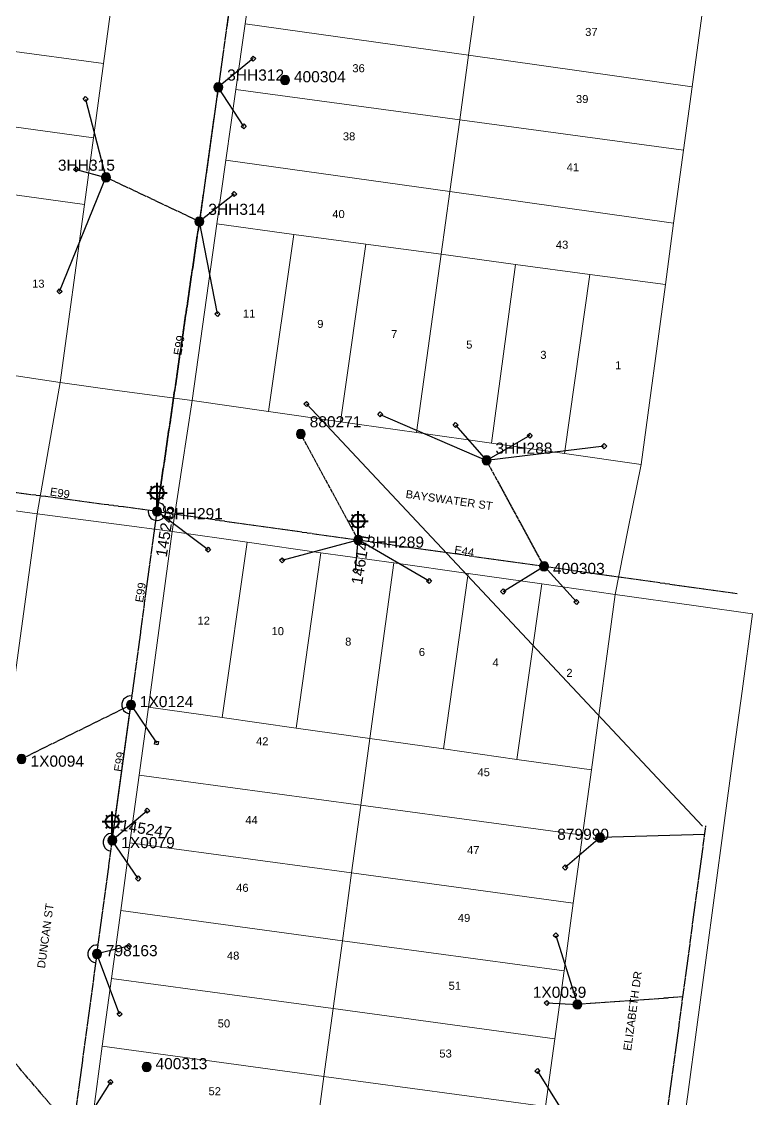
# Model space of a CAD drawing. Header units: metres. Extents: x 285484 to 287894, y 6116737 to 6119204.
# Drawn here: x 287724.8 to 287889.1, y 6117978.8 to 6118221.2 of the extents above; entities that cross this region are included whole.
import ezdxf
from ezdxf.enums import TextEntityAlignment as Align

# ---------------------------------------------------------------- set-up
doc = ezdxf.new("R2010")
doc.units = ezdxf.units.M
doc.linetypes.add('Cable Exist OH', pattern=[1, 1, 0])
doc.layers.get('0').update_dxf_attribs({"color": 6})
doc.layers.add('Cadastre Land Parcels_SP_EXT', color=7, linetype='Continuous', lineweight=5)
doc.layers.add('Cadastre Roads_SP_EXT', color=7, linetype='Continuous', lineweight=5)
for name, color, linetype in [('Equip_SP_SL_EXT', 7, 'Continuous'), ('Mains_HV_EXT', 7, 'Continuous'), ('Mains_LV_EXT', 7, 'Continuous'), ('Mains_SL_EXT', 7, 'Continuous'), ('Services_SP_EXT', 7, 'Continuous'), ('SupportsOH_SP_TR_HV_LV_SL_EXT', 7, 'Continuous')]:
    doc.layers.add(name, color=color, linetype=linetype)
doc.styles.add('iecARIAL', font='arial.ttf', dxfattribs={"height": 2})
doc.styles.add('POLE_LABEL', font='arial.ttf')
doc.styles.get("Standard").update_dxf_attribs({"font": 'arial.ttf'})

# ---------------------------------------------------------------- blocks, each defined once
blk = doc.blocks.new('SL_LANTERN_EXT')
at = {"lineweight": 40}
for p, q in [((-1.46, 5.68), (-1.06, 5.28)), ((0, 1.97), (0, 6.47)), ((1.46, 5.68), (1.06, 5.28)), ((-2.25, 4.22), (2.25, 4.22)), ((-1.46, 2.76), (-1.06, 3.16)), ((0, 0), (0, 2.72)), ((1.46, 2.76), (1.06, 3.16))]:
    blk.add_line(p, q, dxfattribs=at)
blk.add_circle((0, 4.22), 1.5, dxfattribs=at)
at = {"style": 'iecARIAL', "flags": 8}
blk.add_attdef('ASSET_NUM', (1.5, 1.5), '', height=2.5, dxfattribs=at)
for tag, p, height, flags in [('OPERATING_VOLTAGE', (0.98, -1.65), 0.2, 9), ('ORIENTATION', (0.98, -1.85), 0.2, 9), ('OWNED_BY', (0.98, -2.05), 0.2, 9), ('STATE', (0.98, -2.25), 0.2, 9), ('CONSTRUCTED_VOLTAGE', (0.98, -0.65), 0.2, 9), ('CONTROL_TYPE', (0.98, -0.85), 0.2, 9), ('LANTERN_PURPOSE', (0.98, -1.05), 0.2, 9), ('LANTERN_TYPE', (0.98, -1.25), 0.2, 9), ('NO_PHASES', (0.98, -1.45), 0.2, 9), ('USAGE', (0.98, -2.45), 0.2, 9), ('LNUMBER', (2.18, -3.25), 2.5, 8), ('CEXIST', (0.98, -2.65), 0.2, 9), ('CNEW', (0.98, -2.85), 0.2, 9), ('CNUMBER', (0.98, -3.05), 0.2, 9), ('CREMOVE', (0.98, -3.25), 0.2, 9), ('CREPLACE', (0.98, -3.45), 0.2, 9), ('LKINGHEIGHT', (0.98, -3.65), 0.2, 9), ('LBRACKET', (0.98, -3.85), 0.2, 9), ('LBRACKETVOCAB', (0.98, -4.05), 0.2, 9), ('LCATEGORY', (0.98, -4.25), 0.2, 9), ('LCHARGE1', (0.98, -4.45), 0.2, 9), ('LCHARGE1PERCENT', (0.98, -4.65), 0.2, 9), ('LCHARGE2', (0.98, -4.85), 0.2, 9), ('LCHARGE2PERCENT', (0.98, -5.05), 0.2, 9), ('LCHARGE3', (0.98, -5.25), 0.2, 9), ('LCHARGE3PERCENT', (0.98, -5.45), 0.2, 9), ('LEXIST', (0.98, -5.65), 0.2, 9), ('LLAMP', (0.98, -5.85), 0.2, 9), ('LLAMPVOCAB', (0.98, -6.05), 0.2, 9), ('LMAST', (0.98, -6.25), 0.2, 9), ('LMASTVOCAB', (0.98, -6.45), 0.2, 9), ('LNEW', (0.98, -6.65), 0.2, 9), ('LANTNUMBER', (0.98, -6.85), 0.2, 9), ('LOUTREACH', (0.98, -7.25), 0.2, 9), ('LOUTREACHVOCAB', (0.98, -7.45), 0.2, 9), ('STREETNAME', (0.98, -9.25), 0.2, 9), ('SUBURB', (0.98, -9.45), 0.2, 1), ('LRATECODE', (0.98, -7.65), 0.2, 9), ('LREMOVE', (0.98, -7.85), 0.2, 9), ('LREPLACE', (0.98, -8.05), 0.2, 9), ('LTYPE', (0.98, -8.25), 0.2, 9), ('LTYPEVOCAB', (0.98, -8.45), 0.2, 9), ('LEGEND', (0.98, -8.65), 0.2, 9), ('LOCATION', (0.98, -8.85), 0.2, 9), ('NOTES', (0.98, -9.05), 0.2, 9)]:
    blk.add_attdef(tag, p, '', height=height, dxfattribs=dict(flags=flags))
blk = doc.blocks.new('CCP_EXT')
at = {"flags": 9}
blk.add_attdef('NOTES', text='', height=0.2, dxfattribs=at).set_placement((0, -2), align=Align.MIDDLE_LEFT)
blk.add_wipeout([(0, 0.57), (0.57, 0), (0, -0.57), (-0.57, 0)])
blk.add_lwpolyline([(-0.57, 0), (0, 0.57), (0.57, 0), (0, -0.57), (-0.57, 0)])
at = {"flags": 1}
blk.add_attdef('Z', (0, 0), '', height=0.2, dxfattribs=at)
at = {"flags": 9}
for tag, p in [('CCP_TYPE', (0, 0)), ('CONSTRUCTED_VOLTAGE', (0, -0.2)), ('OPERATING_VOLTAGE', (0, -0.6)), ('ORIENTATION', (0, -0.8)), ('OWNED_BY', (0, -1)), ('STATE', (0, -1.8)), ('NO_PHASES', (0, -0.4)), ('USAGE', (0, -1.2)), ('LEGEND', (0, -1.4)), ('LIFE_SUPPORT', (0, -1.6))]:
    blk.add_attdef(tag, text='', height=0.2, dxfattribs=at).set_placement(p, align=Align.MIDDLE_LEFT)
blk = doc.blocks.new('POLE_EXT')
blk.add_hatch(color=256).paths.add_polyline_path([(-1, 0, 1), (1, 0, 1)])
blk.add_lwpolyline([(-1, 0, 1), (1, 0, 1)], format="xyb", close=True)
for tag, height, flags, p in [('pNumber', 2.5, 8, (-17.84, 2.07)), ('OWNED_BY', 0.2, 9, (1.35, -0.4)), ('SPECIAL_USE', 0.2, 9, (1.35, -0.8)), ('STATE', 0.2, 9, (1.35, -1)), ('cLV', 0.2, 9, (1.35, -1.4)), ('hDepth', 0.2, 9, (1.35, -1.6)), ('hDia', 0.2, 9, (1.35, -1.8)), ('cHV', 0.2, 9, (1.35, -2)), ('PARENT', 0.2, 9, (1.35, -0.6)), ('USAGE', 0.2, 9, (1.35, -1.2)), ('LBRACKET', 0.2, 9, (1.35, -2.2)), ('LExisting', 0.2, 9, (1.35, -2.4)), ('cLinedev', 0.2, 9, (1.35, -3.4)), ('pExisting', 0.2, 9, (1.35, -3.8)), ('pFooting', 0.2, 9, (1.35, -4.4)), ('pNew', 0.2, 9, (1.35, -4.6)), ('LANTNUMBER', 0.2, 9, (1.35, -2.6)), ('LOther', 0.2, 9, (1.35, -2.8)), ('LRemove', 0.2, 9, (1.35, -3)), ('LEGEND', 0.2, 9, (1.35, -3.2)), ('LOCATION', 0.2, 9, (1.35, -3.6)), ('PFNUMBER', 0.2, 9, (1.35, -4)), ('NEWPFNUMBER', 0.2, 9, (1.35, -4.2)), ('pRelocate', 0.2, 9, (1.35, -5)), ('pRemove', 0.2, 9, (1.35, -5.2)), ('pReplace', 0.2, 9, (1.35, -5.4)), ('pStay', 0.2, 9, (1.35, -5.6)), ('pType', 0.2, 9, (1.35, -5.8)), ('cspan', 0.2, 9, (1.35, -6)), ('STREETNAME', 0.2, 9, (1.35, -6.2)), ('SUBURB', 0.2, 9, (1.35, -6.4)), ('OPERATED_BY', 0.2, 9, (1.36, -7.01)), ('NOTES', 0.2, 9, (1.35, -6.6)), ('MAINTAINED_BY', 0.2, 9, (1.36, -6.81))]:
    blk.add_attdef(tag, text='', height=height, dxfattribs=dict(flags=flags)).set_placement(p, align=Align.MIDDLE_LEFT)
at = {"style": 'POLE_LABEL'}
for tag, height, flags, p in [('ASSET_NUM', 2.5, 8, (2, 2)), ('STRUCTURE_PLANT_NUMBER', 0.2, 9, (1.35, 0.03)), ('STREET_CODE', 0.2, 9, (1.35, -0.2))]:
    blk.add_attdef(tag, text='', height=height, dxfattribs=dict(at, flags=flags)).set_placement(p, align=Align.MIDDLE_LEFT)
at = {"flags": 1}
blk.add_attdef('Z', (1.35, -7.33), '', height=0.2, dxfattribs=at)

msp = doc.modelspace()

# ---------------------------------------------------------------- linework, layer by layer
at = {"layer": 'Cadastre Land Parcels_SP_EXT', "linetype": 'Continuous'}
for points in [[(287827.44, 6118229.21), (287777.2, 6118236), (287775.04, 6118220.63), (287825.29, 6118213.56), (287827.44, 6118229.21)], [(287745.06, 6118225.61), (287700.51, 6118231.73), (287698.6, 6118217.75), (287743.18, 6118211.72), (287745.06, 6118225.61)], [(287877.69, 6118222.41), (287827.44, 6118229.21), (287825.29, 6118213.56), (287875.53, 6118206.49), (287877.69, 6118222.41)], [(287825.29, 6118213.56), (287775.04, 6118220.63), (287772.96, 6118205.84), (287823.28, 6118199.03), (287825.29, 6118213.56)], [(287743.18, 6118211.72), (287698.6, 6118217.75), (287696.34, 6118201.14), (287740.92, 6118195.02), (287743.18, 6118211.72)], [(287875.53, 6118206.49), (287825.29, 6118213.56), (287823.28, 6118199.03), (287873.6, 6118192.22), (287875.53, 6118206.49)], [(287823.28, 6118199.03), (287772.96, 6118205.84), (287770.73, 6118189.99), (287821.06, 6118182.91), (287823.28, 6118199.03)], [(287740.92, 6118195.02), (287696.34, 6118201.14), (287694.29, 6118186.18), (287703.1, 6118184.97), (287721.09, 6118182.49), (287738.89, 6118180.04), (287740.92, 6118195.02)], [(287873.6, 6118192.22), (287823.28, 6118199.03), (287821.06, 6118182.91), (287871.39, 6118175.84), (287873.6, 6118192.22)], [(287821.06, 6118182.91), (287770.73, 6118189.99), (287768.71, 6118175.64), (287785.98, 6118173.31), (287802.18, 6118171.12), (287819.12, 6118168.83), (287821.06, 6118182.91)], [(287738.89, 6118180.04), (287721.09, 6118182.49), (287715.12, 6118142.74), (287733.47, 6118139.98), (287738.89, 6118180.04)], [(287871.39, 6118175.84), (287821.06, 6118182.91), (287819.12, 6118168.83), (287835.85, 6118166.56), (287852.53, 6118164.31), (287869.52, 6118162.01), (287871.39, 6118175.84)], [(287785.98, 6118173.31), (287768.71, 6118175.64), (287763.12, 6118135.92), (287780.32, 6118133.48), (287785.98, 6118173.31)], [(287802.18, 6118171.12), (287785.98, 6118173.31), (287780.32, 6118133.48), (287796.51, 6118131.18), (287802.18, 6118171.12)], [(287819.12, 6118168.83), (287802.18, 6118171.12), (287796.51, 6118131.18), (287813.59, 6118128.75), (287819.12, 6118168.83)], [(287835.85, 6118166.56), (287819.12, 6118168.83), (287813.59, 6118128.75), (287830.42, 6118126.36), (287835.85, 6118166.56)], [(287852.53, 6118164.31), (287835.85, 6118166.56), (287830.42, 6118126.36), (287846.82, 6118124.03), (287852.53, 6118164.31)], [(287869.52, 6118162.01), (287852.53, 6118164.31), (287846.82, 6118124.03), (287864.05, 6118121.59), (287869.52, 6118162.01)], [(287728.24, 6118110.48), (287710.12, 6118112.98), (287704.76, 6118073.64), (287722.86, 6118070.98), (287728.24, 6118110.48)], [(287775.46, 6118104.09), (287758.64, 6118106.47), (287753.28, 6118067), (287769.88, 6118064.65), (287775.46, 6118104.09)], [(287792.06, 6118101.74), (287775.46, 6118104.09), (287769.88, 6118064.65), (287786.48, 6118062.3), (287792.06, 6118101.74)], [(287803.08, 6118059.95), (287808.45, 6118099.42), (287792.06, 6118101.74), (287786.48, 6118062.3), (287803.08, 6118059.95)], [(287825.2, 6118097.05), (287808.45, 6118099.42), (287803.08, 6118059.95), (287819.62, 6118057.61), (287825.2, 6118097.05)], [(287841.73, 6118094.71), (287825.2, 6118097.05), (287819.62, 6118057.61), (287836.15, 6118055.27), (287841.73, 6118094.71)], [(287858.26, 6118092.37), (287841.73, 6118094.71), (287836.15, 6118055.27), (287852.89, 6118052.9), (287858.26, 6118092.37)], [(287803.08, 6118059.95), (287786.48, 6118062.3), (287769.88, 6118064.65), (287753.28, 6118067), (287751.2, 6118051.75), (287801.05, 6118044.98), (287803.08, 6118059.95)], [(287852.89, 6118052.9), (287836.15, 6118055.27), (287819.62, 6118057.61), (287803.08, 6118059.95), (287801.05, 6118044.98), (287850.89, 6118038.2), (287852.89, 6118052.9)], [(287801.05, 6118044.98), (287751.2, 6118051.75), (287749.13, 6118036.5), (287798.98, 6118029.73), (287801.05, 6118044.98)], [(287850.89, 6118038.2), (287801.05, 6118044.98), (287798.98, 6118029.73), (287848.82, 6118022.95), (287850.89, 6118038.2)], [(287798.98, 6118029.73), (287749.13, 6118036.5), (287747.06, 6118021.26), (287796.9, 6118014.48), (287798.98, 6118029.73)], [(287848.82, 6118022.95), (287798.98, 6118029.73), (287796.9, 6118014.48), (287846.74, 6118007.71), (287848.82, 6118022.95)], [(287796.9, 6118014.48), (287747.06, 6118021.26), (287744.98, 6118006.01), (287794.83, 6117999.24), (287796.9, 6118014.48)], [(287846.74, 6118007.71), (287796.9, 6118014.48), (287794.83, 6117999.24), (287844.67, 6117992.46), (287846.74, 6118007.71)], [(287794.83, 6117999.24), (287744.98, 6118006.01), (287742.91, 6117990.77), (287792.75, 6117983.99), (287794.83, 6117999.24)], [(287844.67, 6117992.46), (287794.83, 6117999.24), (287792.75, 6117983.99), (287842.59, 6117977.21), (287844.67, 6117992.46)], [(287792.75, 6117983.99), (287742.91, 6117990.77), (287740.84, 6117975.52), (287790.68, 6117968.75), (287792.75, 6117983.99)], [(287842.59, 6117977.21), (287792.75, 6117983.99), (287790.68, 6117968.75), (287840.52, 6117961.97), (287842.59, 6117977.21)]]:
    msp.add_lwpolyline(points, close=True, dxfattribs=at)
at = {"layer": 'Cadastre Roads_SP_EXT', "linetype": 'Continuous'}
msp.add_lwpolyline([(287660.97, 6118150.88), (287644.34, 6118153.37), (287641.49, 6118138.54), (287638.56, 6118123.38), (287655.81, 6118120.87), (287673.91, 6118118.23), (287692.01, 6118115.6), (287707.38, 6118113.36), (287710.12, 6118112.98), (287728.24, 6118110.48), (287730.83, 6118125.09), (287733.47, 6118139.98), (287715.12, 6118142.74), (287697.16, 6118145.44), (287678.94, 6118148.18), (287660.97, 6118150.88)], close=True, dxfattribs=at)
at = {"layer": 'Mains_LV_EXT', "linetype": 'Cable Exist OH'}
for points in [[(287773.23, 6118236.52), (287768.94, 6118206.05)], [(287768.94, 6118206.05), (287764.75, 6118176.19)], [(287764.75, 6118176.19), (287743.75, 6118186.11)], [(287755.22, 6118111.01), (287764.75, 6118176.19)], [(287800.45, 6118104.61), (287787.55, 6118128.42)], [(287842.24, 6118098.69), (287829.32, 6118122.49)], [(287755.22, 6118111.01), (287710.65, 6118116.94)], [(287749.36, 6118067.51), (287755.22, 6118111.01)], [(287755.22, 6118111.01), (287800.45, 6118104.61)], [(287842.24, 6118098.69), (287885.68, 6118092.55)], [(287749.36, 6118067.51), (287724.76, 6118055.37)], [(287745.17, 6118037.06), (287749.36, 6118067.51)], [(287741.71, 6118011.52), (287745.11, 6118036.63)], [(287741.71, 6118011.52), (287736.28, 6117971.81)], [(287873.46, 6118001.85), (287849.75, 6118000.16)], [(287736.28, 6117971.81), (287716.53, 6117994.94)]]:
    msp.add_lwpolyline(points, dxfattribs=at)
at = {"layer": 'Mains_LV_EXT', "linetype": 'Continuous'}
for points in [[(287753.24, 6118111.31, 2.411983), (287755.53, 6118112.98)], [(287749.63, 6118069.5, 1.033259), (287749.09, 6118065.53)], [(287745.38, 6118038.61, 1.017351), (287744.84, 6118034.65)], [(287741.98, 6118013.5, 1.022203), (287741.44, 6118009.53)]]:
    msp.add_lwpolyline(points, format="xyb", dxfattribs=at)
at = {"layer": 'Mains_SL_EXT', "linetype": 'Cable Exist OH'}
for points in [[(287755.22, 6118111.01), (287710.65, 6118116.94), (287674.32, 6118122.23)], [(287755.22, 6118111.01), (287800.45, 6118104.61)]]:
    msp.add_lwpolyline(points, dxfattribs=at)

# ---------------------------------------------------------------- block references
at = {"layer": 'Equip_SP_SL_EXT'}
ref = msp.add_blockref('SL_LANTERN_EXT', (287755.22, 6118111.01), dxfattribs=at)
ref.add_attrib('ASSET_NUM', '145246', dxfattribs={"layer": '0', "height": 2.5, "rotation": 81.1404, "style": 'iecARIAL'}).set_placement((287756.72, 6118112.51), align=Align.TOP_RIGHT)
ref = msp.add_blockref('SL_LANTERN_EXT', (287800.45, 6118104.61), dxfattribs=at)
ref.add_attrib('ASSET_NUM', '146141', dxfattribs={"layer": '0', "height": 2.5, "rotation": 80.8306, "style": 'iecARIAL'}).set_placement((287801.95, 6118106.11), align=Align.MIDDLE_RIGHT)
ref = msp.add_blockref('SL_LANTERN_EXT', (287745.17, 6118037.06), dxfattribs=at)
ref.add_attrib('ASSET_NUM', '145247', dxfattribs={"layer": '0', "height": 2.5, "rotation": 351.1041, "style": 'iecARIAL'}).set_placement((287746.67, 6118038.56), align=Align.BOTTOM_LEFT)
at = {"layer": 'SupportsOH_SP_TR_HV_LV_SL_EXT'}
ref = msp.add_blockref('POLE_EXT', (287768.99, 6118206.38), dxfattribs=at)
ref.add_attrib('ASSET_NUM', '3HH312', dxfattribs={"layer": '0', "height": 2.5, "style": 'POLE_LABEL'}).set_placement((287770.99, 6118207.13), align=Align.BOTTOM_LEFT)
ref = msp.add_blockref('POLE_EXT', (287784, 6118208), dxfattribs=at)
ref.add_attrib('ASSET_NUM', '400304', dxfattribs={"layer": '0', "height": 2.5, "style": 'POLE_LABEL'}).set_placement((287786, 6118208.75), align=Align.MIDDLE_LEFT)
ref = msp.add_blockref('POLE_EXT', (287764.75, 6118176.19), dxfattribs=at)
ref.add_attrib('ASSET_NUM', '3HH314', dxfattribs={"layer": '0', "height": 2.5, "style": 'POLE_LABEL'}).set_placement((287766.75, 6118176.94), align=Align.BOTTOM_LEFT)
ref = msp.add_blockref('POLE_EXT', (287787.55, 6118128.42), dxfattribs=at)
ref.add_attrib('ASSET_NUM', '880271', dxfattribs={"layer": '0', "height": 2.5, "style": 'POLE_LABEL'}).set_placement((287789.55, 6118129.17), align=Align.BOTTOM_LEFT)
ref = msp.add_blockref('POLE_EXT', (287755.22, 6118111.01), dxfattribs=at)
ref.add_attrib('ASSET_NUM', '3HH291', dxfattribs={"layer": '0', "height": 2.5, "style": 'POLE_LABEL'}).set_placement((287757.22, 6118111.76), align=Align.TOP_LEFT)
ref = msp.add_blockref('POLE_EXT', (287800.45, 6118104.61), dxfattribs=at)
ref.add_attrib('ASSET_NUM', '3HH289', dxfattribs={"layer": '0', "height": 2.5, "style": 'POLE_LABEL'}).set_placement((287802.45, 6118105.36), align=Align.TOP_LEFT)
ref = msp.add_blockref('POLE_EXT', (287842.24, 6118098.69), dxfattribs=at)
ref.add_attrib('ASSET_NUM', '400303', dxfattribs={"layer": '0', "height": 2.5, "style": 'POLE_LABEL'}).set_placement((287844.24, 6118099.44), align=Align.TOP_LEFT)
ref = msp.add_blockref('POLE_EXT', (287749.36, 6118067.51), dxfattribs=at)
ref.add_attrib('ASSET_NUM', '1X0124', dxfattribs={"layer": '0', "height": 2.5, "style": 'POLE_LABEL'}).set_placement((287751.36, 6118068.26), align=Align.MIDDLE_LEFT)
ref = msp.add_blockref('POLE_EXT', (287724.76, 6118055.37), dxfattribs=at)
ref.add_attrib('ASSET_NUM', '1X0094', dxfattribs={"layer": '0', "height": 2.5, "style": 'POLE_LABEL'}).set_placement((287726.77, 6118056.12), align=Align.TOP_LEFT)
ref = msp.add_blockref('POLE_EXT', (287745.17, 6118037.06), dxfattribs=at)
ref.add_attrib('ASSET_NUM', '1X0079', dxfattribs={"layer": '0', "height": 2.5, "style": 'POLE_LABEL'}).set_placement((287747.17, 6118037.81), align=Align.TOP_LEFT)
ref = msp.add_blockref('POLE_EXT', (287854.85, 6118037.68), dxfattribs=at)
ref.add_attrib('ASSET_NUM', '879990', dxfattribs={"layer": '0', "height": 2.5, "style": 'POLE_LABEL'}).set_placement((287856.85, 6118038.43), align=Align.MIDDLE_RIGHT)
ref = msp.add_blockref('POLE_EXT', (287752.88, 6117986.11), dxfattribs=at)
ref.add_attrib('ASSET_NUM', '400313', dxfattribs={"layer": '0', "height": 2.5, "style": 'POLE_LABEL'}).set_placement((287754.88, 6117986.86), align=Align.MIDDLE_LEFT)

# ---------------------------------------------------------------- texts
at = {"layer": 'Cadastre Land Parcels_SP_EXT'}
for s, p in [('37', (287851.49, 6118217.92)), ('36', (287799.14, 6118209.76)), ('39', (287849.43, 6118202.83)), ('38', (287797.01, 6118194.44)), ('41', (287847.33, 6118187.5)), ('40', (287794.63, 6118176.97)), ('43', (287844.91, 6118170.08)), ('13', (287727.14, 6118161.32)), ('11', (287774.53, 6118154.59)), ('9', (287791.25, 6118152.27)), ('7', (287807.85, 6118149.97)), ('5', (287824.74, 6118147.63)), ('3', (287841.41, 6118145.32)), ('1', (287858.23, 6118142.98)), ('12', (287764.32, 6118085.55)), ('10', (287780.97, 6118083.2)), ('8', (287797.52, 6118080.85)), ('6', (287814.09, 6118078.51)), ('4', (287830.67, 6118076.16)), ('2', (287847.26, 6118073.82)), ('42', (287777.49, 6118058.44)), ('45', (287827.28, 6118051.48)), ('44', (287775.09, 6118040.74)), ('47', (287824.93, 6118033.96)), ('46', (287773.02, 6118025.49)), ('49', (287822.86, 6118018.72)), ('48', (287770.94, 6118010.25)), ('51', (287820.78, 6118003.47)), ('50', (287768.87, 6117995)), ('53', (287818.71, 6117988.23)), ('52', (287766.8, 6117979.76))]:
    msp.add_text(s, height=1.8, dxfattribs=at).set_placement(p)
at = {"layer": 'Cadastre Roads_SP_EXT'}
for s, rotation, p in [('BAYSWATER ST', 351.9321, (287811.04, 6118114.08)), ('DUNCAN ST', 82.2489, (287730.02, 6118008.2)), ('ELIZABETH DR', 82.2899, (287861.83, 6117989.66))]:
    msp.add_text(s, height=1.8, rotation=rotation, dxfattribs=at).set_placement(p)
at = {"layer": 'Mains_LV_EXT'}
for s, rotation, p in [('E99', 80.0302, (287760.67, 6118146)), ('E99', 350.9501, (287731.04, 6118114.64)), ('E44', 350.7932, (287821.96, 6118101.56)), ('E99', 81.2064, (287752.07, 6118090.45)), ('E99', 81.0475, (287747.28, 6118052.38))]:
    msp.add_text(s, height=1.8, rotation=rotation, dxfattribs=at).set_placement(p)

# ---------------------------------------------------------------- next in the draw order: block references
at = {"layer": 'Services_SP_EXT'}
for p in [(287776.86, 6118212.83), (287739.17, 6118203.73), (287774.72, 6118197.58), (287737.03, 6118187.9), (287772.58, 6118182.36), (287733.32, 6118160.47), (287768.8, 6118155.43), (287788.8, 6118135.19), (287805.42, 6118132.83), (287822.36, 6118130.43), (287839.03, 6118128.06), (287855.77, 6118125.68), (287766.71, 6118102.4), (287783.37, 6118100.04), (287799.83, 6118097.71), (287816.39, 6118095.37), (287833.02, 6118093.01), (287849.51, 6118090.68), (287753.03, 6118043.73), (287846.98, 6118030.96), (287750.96, 6118028.48), (287844.9, 6118015.69), (287748.89, 6118013.27), (287842.84, 6118000.51), (287746.82, 6117998), (287840.75, 6117985.2), (287744.74, 6117982.75)]:
    msp.add_blockref('CCP_EXT', p, dxfattribs=at)
at = {"layer": 'Services_SP_EXT', "rotation": 124.0894938945086}
msp.add_blockref('CCP_EXT', (287755.11, 6118058.98), dxfattribs=at)

# ---------------------------------------------------------------- next in the draw order: linework, layer by layer
at = {"layer": 'Cadastre Roads_SP_EXT', "linetype": 'Continuous'}
for points in [[(287745.06, 6118225.61), (287743.18, 6118211.72), (287740.92, 6118195.02), (287738.89, 6118180.04), (287733.47, 6118139.98), (287745.66, 6118138.31), (287763.12, 6118135.92), (287768.71, 6118175.64), (287770.73, 6118189.99), (287772.96, 6118205.84), (287775.04, 6118220.63), (287777.2, 6118236)], [(287740.84, 6117975.52), (287742.91, 6117990.77), (287744.98, 6118006.01), (287747.06, 6118021.26), (287749.13, 6118036.5), (287751.2, 6118051.75), (287753.28, 6118067), (287758.64, 6118106.47), (287758.64, 6118106.47), (287746.15, 6118108.12), (287728.24, 6118110.48), (287722.86, 6118070.98), (287720.8, 6118055.89), (287718.74, 6118040.78), (287716.68, 6118025.68), (287714.63, 6118010.57), (287712.57, 6117995.47), (287710.51, 6117980.37), (287708.45, 6117965.26)], [(287872.51, 6117964.84), (287874.55, 6117979.94), (287876.58, 6117995.05), (287878.62, 6118010.16), (287880.65, 6118025.26), (287882.69, 6118040.37), (287884.72, 6118055.48), (287886.76, 6118070.58), (287889.11, 6118088.01), (287889.11, 6118088.01), (287876.42, 6118089.81), (287858.26, 6118092.37), (287852.89, 6118052.9), (287850.89, 6118038.2), (287848.82, 6118022.95), (287846.74, 6118007.71), (287844.67, 6117992.46), (287842.59, 6117977.21)]]:
    msp.add_lwpolyline(points, dxfattribs=at)
msp.add_lwpolyline([(287780.32, 6118133.48), (287763.12, 6118135.92), (287760.9, 6118121.3), (287758.64, 6118106.47), (287775.46, 6118104.09), (287792.06, 6118101.74), (287808.45, 6118099.42), (287825.2, 6118097.05), (287841.73, 6118094.71), (287858.26, 6118092.37), (287861.12, 6118106.82), (287864.05, 6118121.59), (287846.82, 6118124.03), (287830.42, 6118126.36), (287813.59, 6118128.75), (287796.51, 6118131.18), (287780.32, 6118133.48)], close=True, dxfattribs=at)
at = {"layer": 'Mains_HV_EXT', "linetype": 'Cable Exist OH'}
msp.add_lwpolyline([(287839.63, 6117750.16), (287842.63, 6117773.02), (287848.85, 6117818.46), (287854.71, 6117862.72), (287861.45, 6117912.72), (287867.62, 6117958.37), (287873.47, 6118001.85), (287878.63, 6118040.31)], dxfattribs=at)
at = {"layer": 'Mains_LV_EXT', "linetype": 'Cable Exist OH'}
msp.add_lwpolyline([(287800.45, 6118104.61), (287842.24, 6118098.69)], dxfattribs=at)
at = {"layer": 'Mains_SL_EXT', "linetype": 'Cable Exist OH'}
for points in [[(287777.42, 6118266.34), (287773.26, 6118236.53), (287768.99, 6118206.38), (287764.75, 6118176.19), (287755.22, 6118111.01)], [(287745.11, 6118036.63), (287749.36, 6118067.51), (287755.22, 6118111.01)], [(287800.45, 6118104.61), (287842.24, 6118098.69), (287885.68, 6118092.55)]]:
    msp.add_lwpolyline(points, dxfattribs=at)
at = {"layer": 'Services_SP_EXT'}
for points in [[(287776.86, 6118212.83), (287768.99, 6118206.38)], [(287774.72, 6118197.58), (287768.99, 6118206.38)], [(287739.17, 6118203.73), (287743.75, 6118186.11)], [(287733.32, 6118160.47), (287743.75, 6118186.11)], [(287737.03, 6118187.9), (287743.75, 6118186.11)], [(287772.58, 6118182.36), (287764.75, 6118176.19)], [(287768.8, 6118155.43), (287764.75, 6118176.19)], [(287788.8, 6118135.19), (287877.87, 6118040.22)], [(287805.42, 6118132.83), (287829.32, 6118122.49)], [(287822.36, 6118130.43), (287829.32, 6118122.49)], [(287839.03, 6118128.06), (287829.32, 6118122.49)], [(287855.77, 6118125.68), (287829.32, 6118122.49)], [(287766.71, 6118102.4), (287755.22, 6118111.01)], [(287783.37, 6118100.04), (287800.45, 6118104.61)], [(287799.83, 6118097.71), (287800.45, 6118104.61)], [(287816.39, 6118095.37), (287800.45, 6118104.61)], [(287833.02, 6118093.01), (287842.24, 6118098.69)], [(287849.51, 6118090.68), (287842.24, 6118098.69)], [(287749.34, 6118067.5), (287755.11, 6118058.98)], [(287753.03, 6118043.73), (287745.17, 6118037.06)], [(287878.37, 6118038.36), (287854.85, 6118037.68), (287846.98, 6118030.96)], [(287750.96, 6118028.48), (287745.17, 6118037.06)], [(287844.9, 6118015.69), (287849.75, 6118000.16)], [(287748.89, 6118013.27), (287741.71, 6118011.52)], [(287746.82, 6117998), (287741.71, 6118011.52)], [(287842.84, 6118000.51), (287849.75, 6118000.16)], [(287840.75, 6117985.2), (287846.47, 6117976.02)], [(287744.74, 6117982.75), (287735.86, 6117968.62)]]:
    msp.add_lwpolyline(points, dxfattribs=at)

# ---------------------------------------------------------------- next in the draw order: block references
at = {"layer": 'SupportsOH_SP_TR_HV_LV_SL_EXT'}
ref = msp.add_blockref('POLE_EXT', (287743.75, 6118186.11), dxfattribs=at)
ref.add_attrib('ASSET_NUM', '3HH315', dxfattribs={"layer": '0', "height": 2.5, "style": 'POLE_LABEL'}).set_placement((287745.75, 6118186.86), align=Align.BOTTOM_RIGHT)
ref = msp.add_blockref('POLE_EXT', (287829.32, 6118122.49), dxfattribs=at)
ref.add_attrib('ASSET_NUM', '3HH288', dxfattribs={"layer": '0', "height": 2.5, "style": 'POLE_LABEL'}).set_placement((287831.32, 6118123.24), align=Align.BOTTOM_LEFT)
ref = msp.add_blockref('POLE_EXT', (287741.71, 6118011.52), dxfattribs=at)
ref.add_attrib('ASSET_NUM', '798163', dxfattribs={"layer": '0', "height": 2.5, "style": 'POLE_LABEL'}).set_placement((287743.71, 6118012.27), align=Align.MIDDLE_LEFT)
ref = msp.add_blockref('POLE_EXT', (287849.75, 6118000.16), dxfattribs=at)
ref.add_attrib('ASSET_NUM', '1X0039', dxfattribs={"layer": '0', "height": 2.5, "style": 'POLE_LABEL'}).set_placement((287851.75, 6118000.91), align=Align.BOTTOM_RIGHT)

doc.saveas('drawing.dxf')
